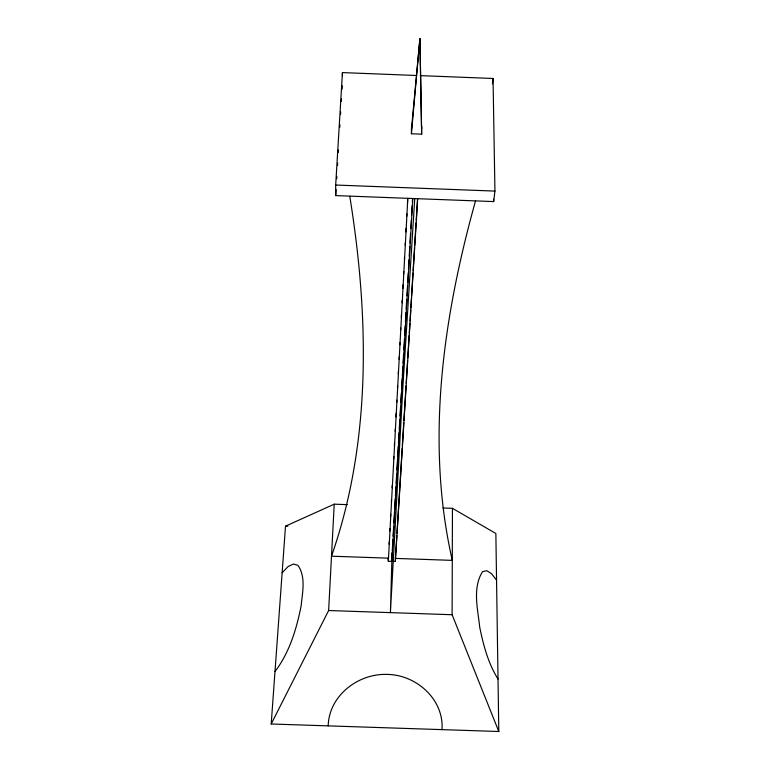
<?xml version="1.0" encoding="UTF-8"?>
<svg xmlns="http://www.w3.org/2000/svg" width="770" height="770" viewBox="0 0 770 770"><rect width="100%" height="100%" fill="white"/><g stroke="black" fill="none" stroke-linecap="round" stroke-linejoin="round"><path stroke-width="1.16" d="M342.429 75.845L342.438 72.592L416.541 75.489M347.366 504.639L334.228 504.186L285.506 526.17L271.204 723.993L498.796 731.5L452.115 614.729L452.452 508.325L442.904 507.988M411.584 126.328L411.411 133.759L421.662 134.153L419.939 38.5L411.392 129.889M392.007 555.209L392.074 552.822L391.738 559.982M349.782 196.283C368.936 315.411 371.823 440.931 331.495 556.2L388.427 558.163L388.34 561.243L395.337 561.484L395.453 557.384M271.204 723.993L328.636 610.523L334.228 504.186M388.263 559.857L388.388 557.48M389.1 544.274L389.225 541.878M389.812 531.069L389.938 528.663M390.583 516.651L390.717 514.245M391.362 502.232L391.487 499.826M392.142 487.814L392.267 485.418M393.691 458.987L393.817 456.581M394.404 445.772L394.529 443.366M395.174 431.354L395.308 428.948M395.953 416.936L396.146 413.336M396.723 402.517L396.858 400.121M397.503 388.109L397.628 385.703M398.283 373.691L398.408 371.284M399.053 359.272L399.187 356.876M399.832 344.854L399.957 342.458M400.602 330.445L400.737 328.039M401.314 317.23L401.449 314.824M402.094 302.812L402.219 300.406M402.864 288.394L403.057 284.794M403.644 273.976L403.769 271.579M404.414 259.567L404.548 257.161M405.193 245.149L405.318 242.743M405.906 231.934L406.098 228.324M406.743 216.312L406.878 213.916M407.455 203.097L407.648 199.497M388.34 561.243L407.821 198.304M392.286 550.406L392.912 539.597M393.114 535.997L393.672 526.382M393.874 522.782L394.5 511.973M394.635 509.567L395.26 498.758M395.405 496.361L395.953 486.746M396.165 483.146L396.714 473.54M396.925 469.931L397.541 459.122M397.686 456.716L398.302 445.907M398.446 443.51L399.062 432.702M399.274 429.092L399.822 419.486M400.034 415.887L400.583 406.271M400.795 402.672L401.343 393.066M401.555 389.456L402.181 378.647M402.315 376.241L402.874 366.636M403.076 363.036L403.634 353.42M403.836 349.821L404.462 339.012M404.664 335.412L405.222 325.797M405.424 322.197L405.983 312.582M406.185 308.982L406.743 299.376M406.945 295.767L407.503 286.161M407.715 282.561L408.264 272.946M408.475 269.346L409.024 259.74M409.236 256.131L409.784 246.525M409.996 242.925L410.545 233.31M410.824 228.507L411.305 220.105M411.584 215.292L412.133 205.686M412.345 202.087L412.547 198.477M412.797 198.679L391.843 561.369L390.409 612.622L402.912 386.53L414.751 198.583M420.131 75.624L493.041 78.482L494.937 191.095L493.666 201.586L335.71 195.59L336.076 189.584M336.721 178.775L336.856 176.378M337.501 165.579L337.645 163.173M338.29 152.373L338.434 149.967M339.791 127.3L339.926 124.923M340.571 114.258L340.706 111.891M341.341 101.226L341.485 98.849M342.053 89.368L342.265 85.817M335.71 195.59L335.691 185.031L342.438 72.592M421.662 129.1L421.806 126.723M396.82 535.622L395.424 558.404L452.288 560.377C425.242 441.354 443.145 317.134 475.475 201.057M396.974 533.225L402.209 448.092M402.354 445.695L403.75 422.903M403.904 420.507L406.04 385.731M406.185 383.335L407.59 360.553M407.734 358.156L409.13 335.373M409.284 332.977L409.871 323.381M410.015 320.984L410.68 310.195M410.833 307.798L411.421 298.202M411.565 295.805L412.97 273.023M413.115 270.626L414.52 247.844M414.664 245.438L416.06 222.655M416.214 220.258L417.542 198.679M395.337 561.484L417.677 198.862M411.411 133.759L419.881 38.538L421.662 134.153M492.444 83.882L493.041 78.482M328.193 725.879C328.925 695.57 358.416 673.115 387.56 674.424C416.541 674.924 444.165 699.555 441.99 729.623M274.996 671.556C289.539 652.45 296.594 628.821 301.186 605.567C302.389 592.419 306.133 576.961 297.913 565.334L293.437 564.025L288.047 566.595L282.138 572.764M285.506 526.17L287.903 526.247M328.636 610.523L452.115 614.729M335.691 185.031L494.937 191.095M452.452 508.325L495.861 533.495L498.796 731.5M496.554 580.137L491.472 573.602L486.688 570.685L482.521 571.696C472.241 588.03 477.843 609.128 479.7 627.107C483.396 645.106 488.132 663.326 498.017 679.024M493.628 199.18L493.666 201.586"/></g></svg>
